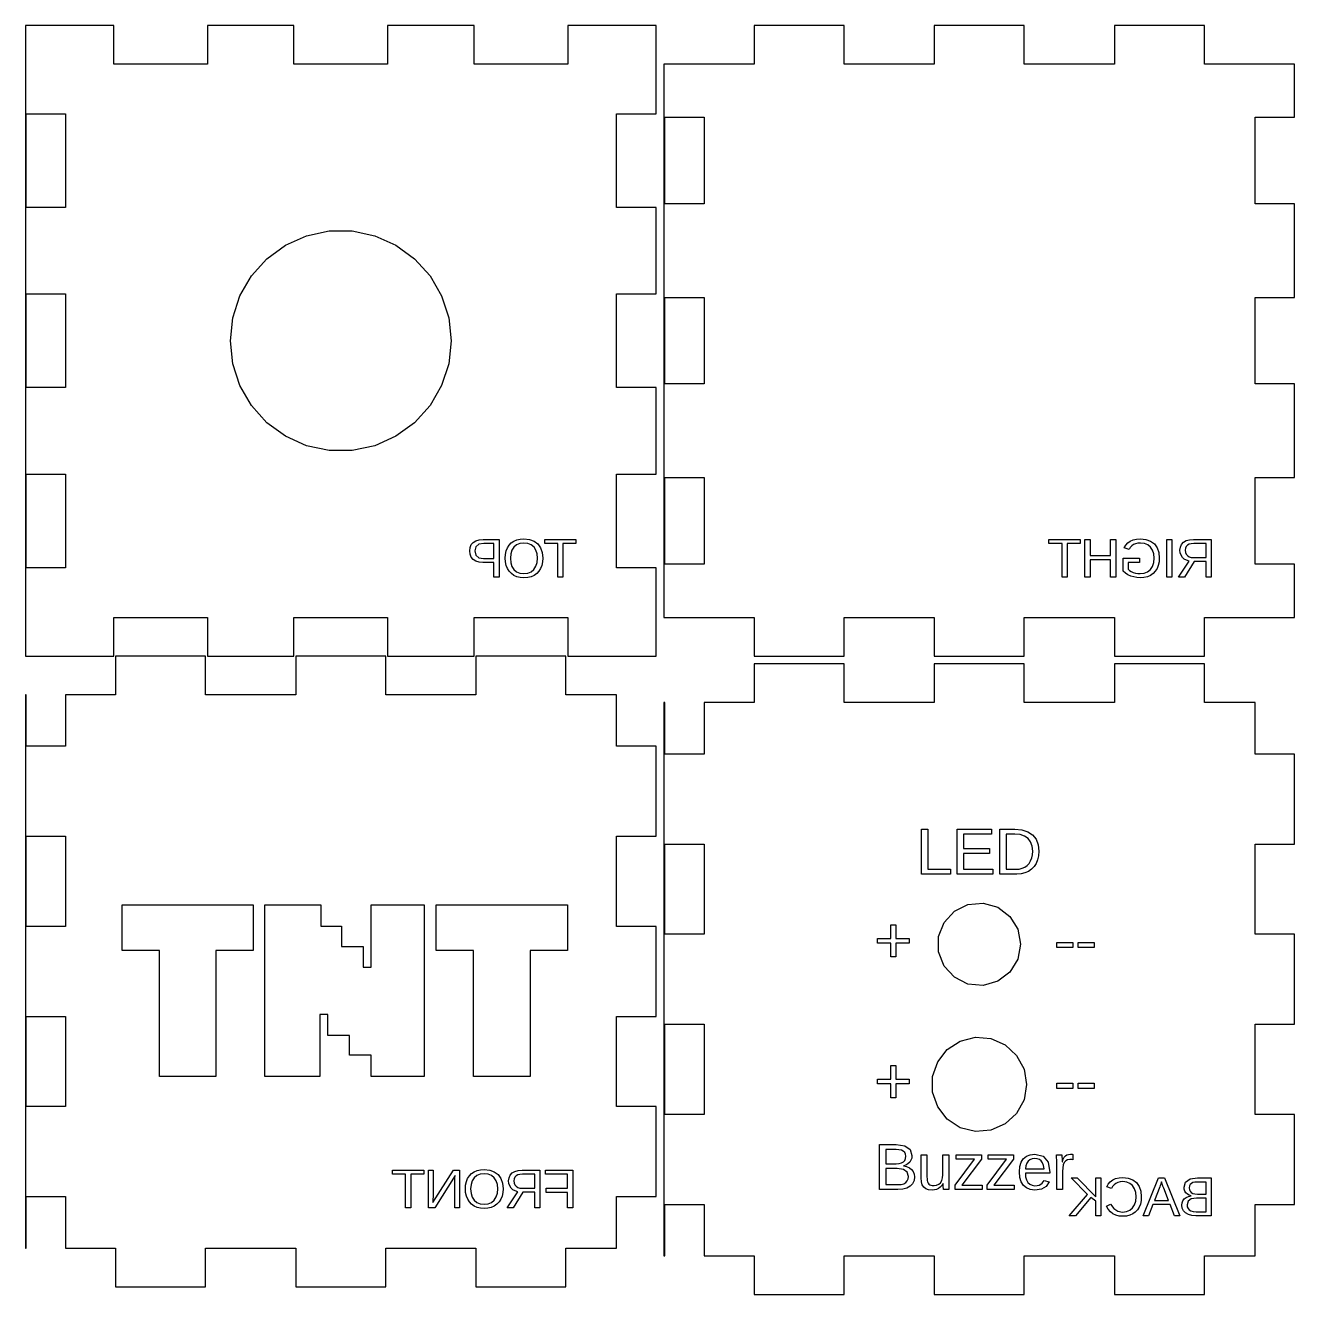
# Model space of a CAD drawing. Header units: metres. Extents: x 0 to 161, y -81 to 161.
# Drawn here: x 0 to 161, y -81 to 80 of the extents above; entities that cross this region are included whole.
import ezdxf

# ---------------------------------------------------------------- set-up
doc = ezdxf.new("R2010")
doc.units = ezdxf.units.M

msp = doc.modelspace()

# ---------------------------------------------------------------- linework, layer by layer
for p, q in [((11.2036, 80), (0, 80)), ((0, 80), (0, 0)), ((11.2036, 75.1), (11.2036, 80)), ((34.0607, 80), (23.0821, 80)), ((23.0821, 80), (23.0821, 75.1)), ((34.0607, 75.1), (34.0607, 80)), ((56.9178, 80), (45.9393, 80)), ((45.9393, 80), (45.9393, 75.1)), ((56.9178, 75.1), (56.9178, 80)), ((80, 80), (68.7964, 80)), ((68.7964, 80), (68.7964, 75.1)), ((80, 68.7964), (80, 80)), ((103.857, 80), (92.4286, 80)), ((92.4286, 80), (92.4286, 75.1)), ((103.857, 75.1), (103.857, 80)), ((126.714, 80), (115.286, 80)), ((115.286, 80), (115.286, 75.1)), ((126.714, 75.1), (126.714, 80)), ((149.571, 80), (138.143, 80)), ((138.143, 80), (138.143, 75.1)), ((149.571, 75.1), (149.571, 80)), ((23.0821, 75.1), (11.2036, 75.1)), ((45.9393, 75.1), (34.0607, 75.1)), ((68.7964, 75.1), (56.9178, 75.1)), ((92.4286, 75.1), (81, 75.1)), ((81, 75.1), (81, 4.89999)), ((115.286, 75.1), (103.857, 75.1)), ((138.143, 75.1), (126.714, 75.1)), ((161, 75.1), (149.571, 75.1)), ((161, 68.3464), (161, 75.1)), ((0.09999, 56.9178), (0.09999, 68.7964)), ((0.09999, 68.7964), (5.09999, 68.7964)), ((5.09999, 68.7964), (5.09999, 56.9178)), ((75, 56.9178), (75, 68.7964)), ((75, 68.7964), (80, 68.7964)), ((81.1, 57.3678), (81.1, 68.3464)), ((81.1, 68.3464), (86.1, 68.3464)), ((86.1, 68.3464), (86.1, 57.3678)), ((156, 57.3678), (156, 68.3464)), ((156, 68.3464), (161, 68.3464)), ((5.09999, 56.9178), (0.09999, 56.9178)), ((80, 56.9178), (75, 56.9178)), ((80, 45.9393), (80, 56.9178)), ((86.1, 57.3678), (81.1, 57.3678)), ((161, 57.3678), (156, 57.3678)), ((161, 45.4893), (161, 57.3678)), ((33, 52.1243), (35.6738, 53.3148)), ((35.6738, 53.3148), (38.5366, 53.9233)), ((38.5366, 53.9233), (41.4634, 53.9233)), ((41.4634, 53.9233), (44.3262, 53.3148)), ((44.3262, 53.3148), (47, 52.1243)), ((30.6322, 50.404), (33, 52.1243)), ((47, 52.1243), (49.3678, 50.404)), ((28.6738, 48.229), (30.6322, 50.404)), ((49.3678, 50.404), (51.3262, 48.229)), ((27.2104, 45.6943), (28.6738, 48.229)), ((51.3262, 48.229), (52.7896, 45.6943)), ((0.09999, 34.0607), (0.09999, 45.9393)), ((0.09999, 45.9393), (5.09999, 45.9393)), ((5.09999, 45.9393), (5.09999, 34.0607)), ((26.3059, 42.9108), (27.2104, 45.6943)), ((52.7896, 45.6943), (53.6941, 42.9108)), ((75, 34.0607), (75, 45.9393)), ((75, 45.9393), (80, 45.9393)), ((81.1, 34.5107), (81.1, 45.4893)), ((81.1, 45.4893), (86.1, 45.4893)), ((86.1, 45.4893), (86.1, 34.5107)), ((156, 34.5107), (156, 45.4893)), ((156, 45.4893), (161, 45.4893)), ((26, 40), (26.3059, 42.9108)), ((53.6941, 42.9108), (54, 40)), ((26.3059, 37.0892), (26, 40)), ((54, 40), (53.6941, 37.0892)), ((27.2104, 34.3057), (26.3059, 37.0892)), ((53.6941, 37.0892), (52.7896, 34.3057)), ((5.09999, 34.0607), (0.09999, 34.0607)), ((28.6738, 31.771), (27.2104, 34.3057)), ((52.7896, 34.3057), (51.3262, 31.771)), ((80, 34.0607), (75, 34.0607)), ((80, 23.0821), (80, 34.0607)), ((86.1, 34.5107), (81.1, 34.5107)), ((161, 34.5107), (156, 34.5107)), ((161, 22.6321), (161, 34.5107)), ((30.6322, 29.596), (28.6738, 31.771)), ((51.3262, 31.771), (49.3678, 29.596)), ((33, 27.8756), (30.6322, 29.596)), ((49.3678, 29.596), (47, 27.8756)), ((35.6738, 26.6852), (33, 27.8756)), ((47, 27.8756), (44.3262, 26.6852)), ((38.5366, 26.0767), (35.6738, 26.6852)), ((41.4634, 26.0767), (38.5366, 26.0767)), ((44.3262, 26.6852), (41.4634, 26.0767)), ((0.09999, 11.2036), (0.09999, 23.0821)), ((0.09999, 23.0821), (5.09999, 23.0821)), ((5.09999, 23.0821), (5.09999, 11.2036)), ((75, 11.2036), (75, 23.0821)), ((75, 23.0821), (80, 23.0821)), ((81.1, 11.6536), (81.1, 22.6321)), ((81.1, 22.6321), (86.1, 22.6321)), ((86.1, 22.6321), (86.1, 11.6536)), ((156, 11.6536), (156, 22.6321)), ((156, 22.6321), (161, 22.6321)), ((56.8051, 14.42), (57.1419, 14.6311)), ((57.1419, 14.6311), (57.5602, 14.7578)), ((57.5602, 14.7578), (58.0601, 14.8)), ((58.0601, 14.8), (60.0881, 14.8)), ((60.0881, 14.8), (60.0881, 10)), ((61.6353, 14.3503), (61.9669, 14.573)), ((61.9669, 14.573), (62.348, 14.7347)), ((62.348, 14.7347), (62.7727, 14.8317)), ((62.7727, 14.8317), (63.2409, 14.864)), ((63.2409, 14.864), (63.9367, 14.792)), ((63.9367, 14.792), (64.5227, 14.576)), ((64.5227, 14.576), (64.9989, 14.216)), ((65.873, 14.269), (65.873, 14.8)), ((65.873, 14.8), (69.842, 14.8)), ((69.842, 14.8), (69.842, 14.269)), ((129.842, 14.269), (129.842, 14.8)), ((129.842, 14.8), (133.811, 14.8)), ((133.811, 14.8), (133.811, 14.269)), ((134.404, 10), (134.404, 14.8)), ((134.404, 14.8), (135.055, 14.8)), ((135.055, 14.8), (135.055, 12.752)), ((137.664, 12.752), (137.664, 14.8)), ((137.664, 14.8), (138.315, 14.8)), ((138.315, 14.8), (138.315, 10)), ((139.837, 14.3689), (140.145, 14.589)), ((140.145, 14.589), (140.51, 14.7418)), ((140.51, 14.7418), (140.942, 14.8334)), ((140.942, 14.8334), (141.442, 14.864)), ((141.442, 14.864), (142.143, 14.793)), ((142.143, 14.793), (142.732, 14.58)), ((142.732, 14.58), (143.208, 14.225)), ((144.792, 10), (144.792, 14.8)), ((144.792, 14.8), (145.442, 14.8)), ((145.442, 14.8), (145.442, 10)), ((146.903, 14.435), (147.239, 14.6378)), ((147.239, 14.6378), (147.658, 14.7594)), ((147.658, 14.7594), (148.159, 14.8)), ((148.159, 14.8), (150.426, 14.8)), ((150.426, 14.8), (150.426, 10)), ((56.3601, 13.348), (56.4095, 13.7747)), ((56.4098, 12.922), (56.3601, 13.348)), ((56.4095, 13.7747), (56.5579, 14.132)), ((56.5588, 12.5587), (56.4098, 12.922)), ((56.5579, 14.132), (56.8051, 14.42)), ((57.139, 13.8621), (57.0141, 13.341)), ((57.0141, 13.341), (57.136, 12.8004)), ((57.5137, 14.1748), (57.139, 13.8621)), ((58.1381, 14.279), (57.5137, 14.1748)), ((59.4371, 14.279), (58.1381, 14.279)), ((59.4371, 12.368), (59.4371, 14.279)), ((60.8569, 12.42), (60.8886, 12.901)), ((60.8886, 12.901), (60.9836, 13.3373)), ((60.9836, 13.3373), (61.1419, 13.729)), ((61.1419, 13.729), (61.3603, 14.069)), ((61.3603, 14.069), (61.6353, 14.3503)), ((61.5709, 12.9737), (61.5209, 12.421)), ((61.7209, 13.441), (61.5709, 12.9737)), ((61.9709, 13.823), (61.7209, 13.441)), ((62.3115, 14.1063), (61.9709, 13.823)), ((62.7345, 14.2763), (62.3115, 14.1063)), ((63.2399, 14.333), (62.7345, 14.2763)), ((63.75, 14.2771), (63.2399, 14.333)), ((64.1764, 14.1094), (63.75, 14.2771)), ((64.5189, 13.83), (64.1764, 14.1094)), ((64.7695, 13.4503), (64.5189, 13.83)), ((64.9198, 12.9807), (64.7695, 13.4503)), ((64.9699, 12.421), (64.9198, 12.9807)), ((64.9989, 14.216), (65.35, 13.7289)), ((65.35, 13.7289), (65.5607, 13.1302)), ((65.5607, 13.1302), (65.6309, 12.42)), ((67.535, 14.269), (65.873, 14.269)), ((67.535, 10), (67.535, 14.269)), ((69.842, 14.269), (68.183, 14.269)), ((68.183, 14.269), (68.183, 10)), ((131.504, 14.269), (129.842, 14.269)), ((131.504, 10), (131.504, 14.269)), ((133.811, 14.269), (132.152, 14.269)), ((132.152, 14.269), (132.152, 10)), ((139.376, 13.708), (139.581, 14.0752)), ((139.996, 13.52), (139.376, 13.708)), ((139.581, 14.0752), (139.837, 14.3689)), ((140.15, 13.7771), (139.996, 13.52)), ((140.338, 13.9831), (140.15, 13.7771)), ((140.562, 14.138), (140.338, 13.9831)), ((140.821, 14.2463), (140.562, 14.138)), ((141.12, 14.3113), (140.821, 14.2463)), ((141.459, 14.333), (141.12, 14.3113)), ((141.971, 14.2773), (141.459, 14.333)), ((142.396, 14.1103), (141.971, 14.2773)), ((142.734, 13.832), (142.396, 14.1103)), ((142.979, 13.4525), (142.734, 13.832)), ((143.126, 12.9822), (142.979, 13.4525)), ((143.175, 12.421), (143.126, 12.9822)), ((143.208, 14.225), (143.556, 13.7404)), ((143.556, 13.7404), (143.766, 13.1388)), ((143.766, 13.1388), (143.836, 12.42)), ((146.46, 13.422), (146.509, 13.823)), ((146.495, 13.083), (146.46, 13.422)), ((146.599, 12.782), (146.495, 13.083)), ((146.509, 13.823), (146.657, 14.1607)), ((146.657, 14.1607), (146.903, 14.435)), ((147.146, 13.674), (147.114, 13.415)), ((147.114, 13.415), (147.145, 13.1459)), ((147.145, 13.1459), (147.24, 12.9199)), ((147.241, 13.8883), (147.146, 13.674)), ((147.24, 12.9199), (147.397, 12.737)), ((147.4, 14.058), (147.241, 13.8883)), ((147.619, 14.1808), (147.4, 14.058)), ((147.893, 14.2544), (147.619, 14.1808)), ((148.224, 14.279), (147.893, 14.2544)), ((149.775, 14.279), (148.224, 14.279)), ((149.775, 12.496), (149.775, 14.279)), ((56.8071, 12.258), (56.5588, 12.5587)), ((57.1401, 12.0336), (56.8071, 12.258)), ((57.136, 12.8004), (57.5016, 12.4761)), ((57.5444, 11.8989), (57.1401, 12.0336)), ((57.5016, 12.4761), (58.1111, 12.368)), ((58.0201, 11.854), (57.5444, 11.8989)), ((59.4371, 11.854), (58.0201, 11.854)), ((58.1111, 12.368), (59.4371, 12.368)), ((59.4371, 10), (59.4371, 11.854)), ((60.889, 11.9401), (60.8569, 12.42)), ((60.9854, 11.5018), (60.889, 11.9401)), ((61.1459, 11.105), (60.9854, 11.5018)), ((61.5209, 12.421), (61.5705, 11.8448)), ((61.5705, 11.8448), (61.7191, 11.3628)), ((61.7191, 11.3628), (61.9669, 10.975)), ((64.5139, 10.992), (64.7673, 11.3854)), ((64.7673, 11.3854), (64.9193, 11.8618)), ((64.9193, 11.8618), (64.9699, 12.421)), ((65.5051, 11.4982), (65.3479, 11.1)), ((65.5995, 11.9382), (65.5051, 11.4982)), ((65.6309, 12.42), (65.5995, 11.9382)), ((86.1, 11.6536), (81.1, 11.6536)), ((135.055, 12.752), (137.664, 12.752)), ((137.664, 12.207), (135.055, 12.207)), ((135.055, 12.207), (135.055, 10)), ((137.664, 10), (137.664, 12.207)), ((139.27, 10.759), (139.27, 12.432)), ((139.27, 12.432), (141.309, 12.432)), ((141.309, 11.887), (139.869, 11.887)), ((139.869, 11.887), (139.869, 11.005)), ((141.309, 12.432), (141.309, 11.887)), ((142.707, 10.989), (142.967, 11.3814)), ((142.967, 11.3814), (143.123, 11.8588)), ((143.123, 11.8588), (143.175, 12.421)), ((143.708, 11.4933), (143.548, 11.096)), ((143.804, 11.9347), (143.708, 11.4933)), ((143.836, 12.42), (143.804, 11.9347)), ((146.269, 10), (147.637, 12.057)), ((146.773, 12.519), (146.599, 12.782)), ((147.008, 12.305), (146.773, 12.519)), ((147.296, 12.151), (147.008, 12.305)), ((148.271, 11.982), (147.018, 10)), ((147.637, 12.057), (147.296, 12.151)), ((147.397, 12.737), (147.611, 12.6031)), ((147.611, 12.6031), (147.877, 12.5228)), ((147.877, 12.5228), (148.196, 12.496)), ((148.196, 12.496), (149.775, 12.496)), ((149.775, 11.982), (148.271, 11.982)), ((149.775, 10), (149.775, 11.982)), ((161, 11.6536), (156, 11.6536)), ((161, 4.89999), (161, 11.6536)), ((5.09999, 11.2036), (0.09999, 11.2036)), ((60.0881, 10), (59.4371, 10)), ((61.3659, 10.758), (61.1459, 11.105)), ((61.6419, 10.469), (61.3659, 10.758)), ((61.9739, 10.238), (61.6419, 10.469)), ((61.9669, 10.975), (62.3074, 10.6911)), ((62.3549, 10.0702), (61.9739, 10.238)), ((62.3074, 10.6911), (62.734, 10.5208)), ((62.7793, 9.96956), (62.3549, 10.0702)), ((62.734, 10.5208), (63.2469, 10.464)), ((63.2469, 9.936), (62.7793, 9.96956)), ((63.2469, 10.464), (63.7477, 10.5227)), ((63.7184, 9.96922), (63.2469, 9.936)), ((64.1447, 10.0689), (63.7184, 9.96922)), ((63.7477, 10.5227), (64.17, 10.6987)), ((64.5259, 10.235), (64.1447, 10.0689)), ((64.17, 10.6987), (64.5139, 10.992)), ((64.8564, 10.464), (64.5259, 10.235)), ((65.1304, 10.7523), (64.8564, 10.464)), ((65.3479, 11.1), (65.1304, 10.7523)), ((68.183, 10), (67.535, 10)), ((80, 11.2036), (75, 11.2036)), ((80, 0), (80, 11.2036)), ((132.152, 10), (131.504, 10)), ((135.055, 10), (134.404, 10)), ((138.315, 10), (137.664, 10)), ((139.543, 10.5168), (139.27, 10.759)), ((139.856, 10.3141), (139.543, 10.5168)), ((140.207, 10.151), (139.856, 10.3141)), ((139.869, 11.005), (140.055, 10.8504)), ((140.055, 10.8504), (140.275, 10.7188)), ((140.587, 10.0316), (140.207, 10.151)), ((140.275, 10.7188), (140.531, 10.61)), ((140.531, 10.61), (140.81, 10.5289)), ((140.988, 9.9599), (140.587, 10.0316)), ((140.81, 10.5289), (141.103, 10.4802)), ((141.411, 9.936), (140.988, 9.9599)), ((141.103, 10.4802), (141.411, 10.464)), ((141.411, 10.464), (141.922, 10.5223)), ((141.891, 9.96922), (141.411, 9.936)), ((142.325, 10.0689), (141.891, 9.96922)), ((141.922, 10.5223), (142.354, 10.6973)), ((142.713, 10.235), (142.325, 10.0689)), ((142.354, 10.6973), (142.707, 10.989)), ((143.048, 10.4635), (142.713, 10.235)), ((143.326, 10.7505), (143.048, 10.4635)), ((143.548, 11.096), (143.326, 10.7505)), ((145.442, 10), (144.792, 10)), ((147.018, 10), (146.269, 10)), ((150.426, 10), (149.775, 10)), ((11.2036, 4.89999), (23.0821, 4.89999)), ((11.2036, 0), (11.2036, 4.89999)), ((23.0821, 4.89999), (23.0821, 0)), ((34.0607, 0), (34.0607, 4.89999)), ((34.0607, 4.89999), (45.9393, 4.89999)), ((45.9393, 4.89999), (45.9393, 0)), ((56.9178, 0), (56.9178, 4.89999)), ((56.9178, 4.89999), (68.7964, 4.89999)), ((68.7964, 4.89999), (68.7964, 0)), ((81, 4.89999), (92.4286, 4.89999)), ((92.4286, 4.89999), (92.4286, 0)), ((103.857, 4.89999), (115.286, 4.89999)), ((103.857, 0), (103.857, 4.89999)), ((115.286, 4.89999), (115.286, 0)), ((126.714, 0), (126.714, 4.89999)), ((126.714, 4.89999), (138.143, 4.89999)), ((138.143, 4.89999), (138.143, 0)), ((149.571, 0), (149.571, 4.89999)), ((149.571, 4.89999), (161, 4.89999)), ((0, 0), (11.2036, 0)), ((22.8571, 0), (11.4286, 0)), ((11.4286, 0), (11.4286, -4.90001)), ((22.8571, -4.90001), (22.8571, 0)), ((23.0821, 0), (34.0607, 0)), ((45.7143, 0), (34.2857, 0)), ((34.2857, 0), (34.2857, -4.90001)), ((45.7143, -4.90001), (45.7143, 0)), ((45.9393, 0), (56.9178, 0)), ((68.5714, 0), (57.1429, 0)), ((57.1429, 0), (57.1429, -4.90001)), ((68.5714, -4.90001), (68.5714, 0)), ((68.7964, 0), (80, 0)), ((92.4286, 0), (103.857, 0)), ((115.286, 0), (126.714, 0)), ((138.143, 0), (149.571, 0)), ((103.857, -1), (92.4286, -1)), ((92.4286, -1), (92.4286, -5.90001)), ((103.857, -5.90001), (103.857, -1)), ((126.714, -1), (115.286, -1)), ((115.286, -1), (115.286, -5.90001)), ((126.714, -5.90001), (126.714, -1)), ((149.571, -1), (138.143, -1)), ((138.143, -1), (138.143, -5.90001)), ((149.571, -5.90001), (149.571, -1)), ((0.09999, -4.90001), (0, -4.90001)), ((0, -4.90001), (0, -75.1)), ((0.09999, -11.4286), (0.09999, -4.90001)), ((11.4286, -4.90001), (5.09999, -4.90001)), ((5.09999, -4.90001), (5.09999, -11.4286)), ((34.2857, -4.90001), (22.8571, -4.90001)), ((57.1429, -4.90001), (45.7143, -4.90001)), ((75, -4.90001), (68.5714, -4.90001)), ((75, -11.4286), (75, -4.90001)), ((81.1, -5.90001), (81, -5.90001)), ((81, -5.90001), (81, -76.1)), ((81.1, -12.4286), (81.1, -5.90001)), ((92.4286, -5.90001), (86.1, -5.90001)), ((86.1, -5.90001), (86.1, -12.4286)), ((115.286, -5.90001), (103.857, -5.90001)), ((138.143, -5.90001), (126.714, -5.90001)), ((156, -5.90001), (149.571, -5.90001)), ((156, -12.4286), (156, -5.90001)), ((5.09999, -11.4286), (0.09999, -11.4286)), ((80, -11.4286), (75, -11.4286)), ((80, -22.8571), (80, -11.4286)), ((86.1, -12.4286), (81.1, -12.4286)), ((161, -12.4286), (156, -12.4286)), ((161, -23.8571), (161, -12.4286)), ((113.68, -27.6667), (113.68, -21.9707)), ((113.68, -21.9707), (114.455, -21.9707)), ((114.455, -21.9707), (114.455, -27.0327)), ((118.204, -27.6667), (118.204, -21.9707)), ((118.204, -21.9707), (122.561, -21.9707)), ((122.561, -21.9707), (122.561, -22.6047)), ((123.62, -27.6667), (123.62, -21.9707)), ((123.62, -21.9707), (125.515, -21.9707)), ((125.515, -21.9707), (126.413, -22.0513)), ((126.413, -22.0513), (127.162, -22.2934)), ((127.162, -22.2934), (127.763, -22.6967)), ((0.09999, -34.2857), (0.09999, -22.8571)), ((0.09999, -22.8571), (5.09999, -22.8571)), ((5.09999, -22.8571), (5.09999, -34.2857)), ((75, -34.2857), (75, -22.8571)), ((75, -22.8571), (80, -22.8571)), ((81.1, -35.2857), (81.1, -23.8571)), ((81.1, -23.8571), (86.1, -23.8571)), ((86.1, -23.8571), (86.1, -35.2857)), ((122.561, -22.6047), (118.979, -22.6047)), ((118.979, -22.6047), (118.979, -24.4027)), ((125.498, -22.5927), (124.395, -22.5927)), ((124.395, -22.5927), (124.395, -27.0447)), ((126.179, -22.6543), (125.498, -22.5927)), ((126.743, -22.8393), (126.179, -22.6543)), ((127.19, -23.1477), (126.743, -22.8393)), ((127.515, -23.5735), (127.19, -23.1477)), ((127.71, -24.1108), (127.515, -23.5735)), ((127.774, -24.7597), (127.71, -24.1108)), ((127.763, -22.6967), (128.203, -23.2481)), ((128.203, -23.2481), (128.467, -23.9358)), ((128.467, -23.9358), (128.554, -24.7597)), ((156, -35.2857), (156, -23.8571)), ((156, -23.8571), (161, -23.8571)), ((118.979, -24.4027), (122.317, -24.4027)), ((122.317, -25.0287), (118.979, -25.0287)), ((118.979, -25.0287), (118.979, -27.0327)), ((122.317, -24.4027), (122.317, -25.0287)), ((127.517, -25.9797), (127.66, -25.6143)), ((127.66, -25.6143), (127.746, -25.2077)), ((127.746, -25.2077), (127.774, -24.7597)), ((128.516, -25.3231), (128.401, -25.8375)), ((128.554, -24.7597), (128.516, -25.3231)), ((114.455, -27.0327), (117.333, -27.0327)), ((117.333, -27.0327), (117.333, -27.6667)), ((118.979, -27.0327), (122.728, -27.0327)), ((122.728, -27.0327), (122.728, -27.6667)), ((124.395, -27.0447), (125.673, -27.0447)), ((125.673, -27.0447), (126.077, -27.0142)), ((126.077, -27.0142), (126.447, -26.9229)), ((126.447, -26.9229), (126.782, -26.7707)), ((126.782, -26.7707), (127.077, -26.5606)), ((127.228, -27.3157), (126.784, -27.5107)), ((127.077, -26.5606), (127.322, -26.2969)), ((127.62, -27.0467), (127.228, -27.3157)), ((127.322, -26.2969), (127.517, -25.9797)), ((127.946, -26.709), (127.62, -27.0467)), ((128.208, -26.3027), (127.946, -26.709)), ((128.401, -25.8375), (128.208, -26.3027)), ((117.333, -27.6667), (113.68, -27.6667)), ((122.728, -27.6667), (118.204, -27.6667)), ((125.764, -27.6667), (123.62, -27.6667)), ((126.296, -27.6277), (125.764, -27.6667)), ((126.784, -27.5107), (126.296, -27.6277)), ((12.2605, -37.3333), (12.2605, -31.5733)), ((12.2605, -31.5733), (28.9005, -31.5733)), ((28.9005, -31.5733), (28.9005, -37.3333)), ((30.3549, -53.3333), (30.3549, -31.5733)), ((30.3549, -31.5733), (37.4969, -31.5733)), ((37.4969, -31.5733), (37.4969, -34.2614)), ((43.8589, -39.4454), (43.8589, -31.5733)), ((43.8589, -31.5733), (50.5789, -31.5733)), ((50.5789, -31.5733), (50.5789, -53.3333)), ((52.1072, -37.3333), (52.1072, -31.5733)), ((52.1072, -31.5733), (68.7472, -31.5733)), ((68.7472, -31.5733), (68.7472, -37.3333)), ((117.836, -32.366), (119.563, -31.506)), ((119.563, -31.506), (121.484, -31.328)), ((121.484, -31.328), (123.34, -31.856)), ((123.34, -31.856), (124.88, -33.0187)), ((115.839, -35.5909), (116.536, -33.7918)), ((116.536, -33.7918), (117.836, -32.366)), ((124.88, -33.0187), (125.895, -34.659)), ((5.09999, -34.2857), (0.09999, -34.2857)), ((37.4969, -34.2614), (40.0809, -34.2614)), ((40.0809, -34.2614), (40.0809, -36.8214)), ((80, -34.2857), (75, -34.2857)), ((80, -45.7143), (80, -34.2857)), ((86.1, -35.2857), (81.1, -35.2857)), ((109.798, -35.8228), (109.798, -34.0838)), ((109.798, -34.0838), (110.395, -34.0838)), ((110.395, -34.0838), (110.395, -35.8228)), ((125.895, -34.659), (126.25, -36.5556)), ((161, -35.2857), (156, -35.2857)), ((161, -46.7143), (161, -35.2857)), ((40.0809, -36.8214), (42.8309, -36.8214)), ((42.8309, -36.8214), (42.8309, -39.4454)), ((108.075, -36.4158), (108.075, -35.8228)), ((108.075, -35.8228), (109.798, -35.8228)), ((109.798, -36.4158), (108.075, -36.4158)), ((109.798, -38.1548), (109.798, -36.4158)), ((110.395, -35.8228), (112.117, -35.8228)), ((112.117, -36.4158), (110.395, -36.4158)), ((110.395, -36.4158), (110.395, -38.1548)), ((112.117, -35.8228), (112.117, -36.4158)), ((115.839, -37.5202), (115.839, -35.5909)), ((126.25, -36.5556), (125.895, -38.4521)), ((130.841, -36.9848), (130.841, -36.3347)), ((130.841, -36.3347), (132.859, -36.3347)), ((132.859, -36.9848), (130.841, -36.9848)), ((132.859, -36.3347), (132.859, -36.9848)), ((133.547, -36.9848), (133.547, -36.3347)), ((133.547, -36.3347), (135.565, -36.3347)), ((135.565, -36.9848), (133.547, -36.9848)), ((135.565, -36.3347), (135.565, -36.9848)), ((16.9966, -37.3333), (12.2605, -37.3333)), ((16.9966, -53.3333), (16.9966, -37.3333)), ((28.9005, -37.3333), (24.1646, -37.3333)), ((24.1646, -37.3333), (24.1646, -53.3333)), ((56.8432, -37.3333), (52.1072, -37.3333)), ((56.8432, -53.3333), (56.8432, -37.3333)), ((68.7472, -37.3333), (64.0112, -37.3333)), ((64.0112, -37.3333), (64.0112, -53.3333)), ((110.395, -38.1548), (109.798, -38.1548)), ((116.536, -39.3193), (115.839, -37.5202)), ((125.895, -38.4521), (124.88, -40.0925)), ((42.8309, -39.4454), (43.8589, -39.4454)), ((117.836, -40.7451), (116.536, -39.3193)), ((124.88, -40.0925), (123.34, -41.2552)), ((119.563, -41.6051), (117.836, -40.7451)), ((121.484, -41.7832), (119.563, -41.6051)), ((123.34, -41.2552), (121.484, -41.7832)), ((0.09999, -57.1429), (0.09999, -45.7143)), ((0.09999, -45.7143), (5.09999, -45.7143)), ((5.09999, -45.7143), (5.09999, -57.1429)), ((38.3579, -45.4613), (37.3309, -45.4613)), ((37.3309, -45.4613), (37.3309, -53.3333)), ((38.3579, -48.1494), (38.3579, -45.4613)), ((75, -57.1429), (75, -45.7143)), ((75, -45.7143), (80, -45.7143)), ((41.1079, -48.1494), (38.3579, -48.1494)), ((41.1079, -50.6454), (41.1079, -48.1494)), ((81.1, -58.1429), (81.1, -46.7143)), ((81.1, -46.7143), (86.1, -46.7143)), ((86.1, -46.7143), (86.1, -58.1429)), ((156, -58.1429), (156, -46.7143)), ((156, -46.7143), (161, -46.7143)), ((116.936, -49.919), (118.59, -48.8387)), ((118.59, -48.8387), (120.505, -48.3538)), ((120.505, -48.3538), (122.473, -48.5169)), ((122.473, -48.5169), (124.282, -49.3103)), ((124.282, -49.3103), (125.735, -50.6481)), ((43.8589, -50.6454), (41.1079, -50.6454)), ((43.8589, -53.3333), (43.8589, -50.6454)), ((115.082, -53.3458), (115.723, -51.4777)), ((115.723, -51.4777), (116.936, -49.919)), ((125.735, -50.6481), (126.675, -52.3851)), ((109.798, -53.6856), (109.798, -51.9466)), ((109.798, -51.9466), (110.395, -51.9466)), ((110.395, -51.9466), (110.395, -53.6856)), ((126.675, -52.3851), (127, -54.3333)), ((24.1646, -53.3333), (16.9966, -53.3333)), ((37.3309, -53.3333), (30.3549, -53.3333)), ((50.5789, -53.3333), (43.8589, -53.3333)), ((64.0112, -53.3333), (56.8432, -53.3333)), ((108.075, -54.2786), (108.075, -53.6856)), ((108.075, -53.6856), (109.798, -53.6856)), ((109.798, -54.2786), (108.075, -54.2786)), ((109.798, -56.0176), (109.798, -54.2786)), ((110.395, -53.6856), (112.117, -53.6856)), ((112.117, -54.2786), (110.395, -54.2786)), ((110.395, -54.2786), (110.395, -56.0176)), ((112.117, -53.6856), (112.117, -54.2786)), ((115.082, -55.3209), (115.082, -53.3458)), ((127, -54.3333), (126.675, -56.2815)), ((130.841, -54.8476), (130.841, -54.1976)), ((130.841, -54.1976), (132.859, -54.1976)), ((132.859, -54.1976), (132.859, -54.8476)), ((133.547, -54.8476), (133.547, -54.1976)), ((133.547, -54.1976), (135.565, -54.1976)), ((135.565, -54.1976), (135.565, -54.8476)), ((110.395, -56.0176), (109.798, -56.0176)), ((115.723, -57.189), (115.082, -55.3209)), ((126.675, -56.2815), (125.735, -58.0186)), ((132.859, -54.8476), (130.841, -54.8476)), ((135.565, -54.8476), (133.547, -54.8476)), ((5.09999, -57.1429), (0.09999, -57.1429)), ((80, -57.1429), (75, -57.1429)), ((80, -68.5714), (80, -57.1429)), ((116.936, -58.7477), (115.723, -57.189)), ((86.1, -58.1429), (81.1, -58.1429)), ((118.59, -59.828), (116.936, -58.7477)), ((124.282, -59.3563), (122.473, -60.1497)), ((125.735, -58.0186), (124.282, -59.3563)), ((161, -58.1429), (156, -58.1429)), ((161, -69.5714), (161, -58.1429)), ((120.505, -60.3129), (118.59, -59.828)), ((122.473, -60.1497), (120.505, -60.3129)), ((108.352, -67.6667), (108.352, -61.9707)), ((108.352, -61.9707), (110.439, -61.9707)), ((110.439, -62.5927), (109.127, -62.5927)), ((109.127, -62.5927), (109.127, -64.4027)), ((110.439, -61.9707), (111.562, -62.125)), ((110.81, -62.6148), (110.439, -62.5927)), ((111.118, -62.6811), (110.81, -62.6148)), ((111.362, -62.7917), (111.118, -62.6811)), ((111.562, -62.125), (112.236, -62.588)), ((112.236, -62.588), (112.461, -63.3597)), ((110.439, -64.4027), (110.82, -64.3768)), ((110.82, -64.3768), (111.131, -64.2991)), ((111.131, -64.2991), (111.372, -64.1697)), ((111.539, -62.9536), (111.362, -62.7917)), ((111.372, -64.1697), (111.543, -63.986)), ((111.645, -63.1739), (111.539, -62.9536)), ((111.543, -63.986), (111.646, -63.747)), ((111.681, -63.4527), (111.645, -63.1739)), ((111.646, -63.747), (111.681, -63.4527)), ((112.175, -64.2117), (111.958, -64.4165)), ((112.334, -63.9637), (112.175, -64.2117)), ((112.429, -63.6797), (112.334, -63.9637)), ((112.461, -63.3597), (112.429, -63.6797)), ((113.624, -66.1817), (113.624, -63.2507)), ((113.624, -63.2507), (114.36, -63.2507)), ((114.36, -63.2507), (114.36, -66.0397)), ((116.389, -65.7997), (116.389, -63.2507)), ((116.389, -63.2507), (117.12, -63.2507)), ((117.12, -63.2507), (117.12, -66.7237)), ((117.941, -67.1097), (120.399, -63.8157)), ((118.079, -63.8157), (118.079, -63.2507)), ((118.079, -63.2507), (121.264, -63.2507)), ((120.399, -63.8157), (118.079, -63.8157)), ((121.264, -63.8077), (118.802, -67.1017)), ((121.264, -63.2507), (121.264, -63.8077)), ((122.004, -67.1097), (124.462, -63.8157)), ((122.142, -63.8157), (122.142, -63.2507)), ((122.142, -63.2507), (125.327, -63.2507)), ((124.462, -63.8157), (122.142, -63.8157)), ((125.327, -63.8077), (122.865, -67.1017)), ((125.327, -63.2507), (125.327, -63.8077)), ((126.137, -64.763), (126.306, -64.208)), ((126.306, -64.208), (126.588, -63.7657)), ((126.588, -63.7657), (126.975, -63.444)), ((127.015, -64.3409), (126.905, -64.6626)), ((126.975, -63.444), (127.459, -63.251)), ((127.189, -64.0777), (127.015, -64.3409)), ((127.42, -63.8827), (127.189, -64.0777)), ((127.699, -63.7657), (127.42, -63.8827)), ((127.459, -63.251), (128.039, -63.1867)), ((128.027, -63.7267), (127.699, -63.7657)), ((128.362, -63.7617), (128.027, -63.7267)), ((128.039, -63.1867), (129.111, -63.4445)), ((128.64, -63.8667), (128.362, -63.7617)), ((128.862, -64.0417), (128.64, -63.8667)), ((129.03, -64.2929), (128.862, -64.0417)), ((129.147, -64.6266), (129.03, -64.2929)), ((129.111, -63.4445), (129.755, -64.2178)), ((129.755, -64.2178), (129.969, -65.5067)), ((130.81, -63.6151), (130.797, -63.2507)), ((130.797, -63.2507), (131.487, -63.2507)), ((130.818, -63.9578), (130.81, -63.6151)), ((130.821, -64.2787), (130.818, -63.9578)), ((130.821, -67.6667), (130.821, -64.2787)), ((131.487, -63.2507), (131.516, -63.996)), ((131.516, -63.996), (131.52, -64.1657)), ((131.52, -64.1657), (131.536, -64.1657)), ((131.536, -64.1657), (131.657, -63.8288)), ((131.657, -63.8288), (131.789, -63.5715)), ((131.789, -64.2497), (131.657, -64.5488)), ((131.789, -63.5715), (131.934, -63.3937)), ((131.971, -64.0313), (131.789, -64.2497)), ((131.934, -63.3937), (132.104, -63.2787)), ((132.2, -63.9003), (131.971, -64.0313)), ((132.104, -63.2787), (132.316, -63.2097)), ((132.477, -63.8567), (132.2, -63.9003)), ((132.316, -63.2097), (132.569, -63.1867)), ((132.627, -63.8612), (132.477, -63.8567)), ((132.569, -63.1867), (132.666, -63.1912)), ((132.755, -63.8749), (132.627, -63.8612)), ((132.666, -63.1912), (132.764, -63.2049)), ((132.863, -63.8977), (132.755, -63.8749)), ((132.764, -63.2049), (132.863, -63.2277)), ((132.863, -63.2277), (132.863, -63.8977)), ((46.5732, -65.731), (46.5732, -65.2)), ((46.5732, -65.2), (50.5422, -65.2)), ((48.2352, -65.731), (46.5732, -65.731)), ((48.2352, -70), (48.2352, -65.731)), ((50.5422, -65.731), (48.8832, -65.731)), ((48.8832, -65.731), (48.8832, -70)), ((50.5422, -65.2), (50.5422, -65.731)), ((51.1351, -70), (51.1351, -65.2)), ((51.1351, -65.2), (51.7211, -65.2)), ((51.6801, -69.315), (54.2901, -65.2)), ((51.7211, -65.2), (51.7211, -68.348)), ((54.5011, -65.911), (51.9181, -70)), ((54.2901, -65.2), (55.0461, -65.2)), ((54.4841, -66.242), (54.5011, -65.911)), ((55.0461, -65.2), (55.0461, -70)), ((56.099, -66.271), (56.3173, -65.931)), ((56.3173, -65.931), (56.5923, -65.6497)), ((56.5923, -65.6497), (56.924, -65.427)), ((56.924, -65.427), (57.3051, -65.2653)), ((57.2685, -65.8937), (56.9279, -66.177)), ((57.6915, -65.7237), (57.2685, -65.8937)), ((57.3051, -65.2653), (57.7297, -65.1683)), ((58.197, -65.667), (57.6915, -65.7237)), ((57.7297, -65.1683), (58.198, -65.136)), ((58.7071, -65.7229), (58.197, -65.667)), ((58.198, -65.136), (58.8937, -65.208)), ((59.1334, -65.8906), (58.7071, -65.7229)), ((58.8937, -65.208), (59.4797, -65.424)), ((59.476, -66.17), (59.1334, -65.8906)), ((59.4797, -65.424), (59.9559, -65.784)), ((59.9559, -65.784), (60.3071, -66.2711)), ((61.3481, -66.177), (61.4958, -65.8393)), ((61.4958, -65.8393), (61.7419, -65.565)), ((61.7419, -65.565), (62.0783, -65.3622)), ((62.0783, -65.3622), (62.497, -65.2406)), ((62.2389, -65.942), (62.08, -66.1117)), ((62.4575, -65.8192), (62.2389, -65.942)), ((62.7322, -65.7456), (62.4575, -65.8192)), ((62.497, -65.2406), (62.9979, -65.2)), ((63.0629, -65.721), (62.7322, -65.7456)), ((62.9979, -65.2), (65.2649, -65.2)), ((64.6139, -65.721), (63.0629, -65.721)), ((64.6139, -67.504), (64.6139, -65.721)), ((65.2649, -65.2), (65.2649, -70)), ((65.993, -65.731), (65.993, -65.2)), ((65.993, -65.2), (69.424, -65.2)), ((68.773, -65.731), (65.993, -65.731)), ((68.773, -67.504), (68.773, -65.731)), ((69.424, -65.2), (69.424, -70)), ((109.127, -64.4027), (110.439, -64.4027)), ((110.581, -65.0077), (109.127, -65.0077)), ((109.127, -65.0077), (109.127, -67.0447)), ((111.375, -65.1186), (110.581, -65.0077)), ((111.689, -64.5708), (111.367, -64.6747)), ((111.367, -64.6747), (111.788, -64.7611)), ((111.852, -65.4512), (111.375, -65.1186)), ((111.958, -64.4165), (111.689, -64.5708)), ((111.788, -64.7611), (112.14, -64.9125)), ((112.011, -66.0057), (111.852, -65.4512)), ((111.974, -66.3225), (112.011, -66.0057)), ((112.14, -64.9125), (112.423, -65.1287)), ((112.423, -65.1287), (112.629, -65.3983)), ((112.629, -65.3983), (112.753, -65.7113)), ((112.753, -65.7113), (112.795, -66.0677)), ((116.355, -66.1966), (116.389, -65.7997)), ((126.081, -65.4307), (126.137, -64.763)), ((126.138, -66.1295), (126.081, -65.4307)), ((129.969, -65.6037), (126.849, -65.6037)), ((126.849, -65.6037), (126.884, -66.0699)), ((126.905, -64.6626), (126.857, -65.0427)), ((126.857, -65.0427), (129.213, -65.0427)), ((129.213, -65.0427), (129.147, -64.6266)), ((129.969, -65.5067), (129.969, -65.6037)), ((131.578, -64.9235), (131.552, -65.3737)), ((131.552, -65.3737), (131.552, -67.6667)), ((131.657, -64.5488), (131.578, -64.9235)), ((54.4671, -66.811), (54.4841, -66.242)), ((54.4671, -70), (54.4671, -66.811)), ((55.8139, -67.58), (55.8456, -67.099)), ((55.8461, -68.0599), (55.8139, -67.58)), ((55.8456, -67.099), (55.9406, -66.6627)), ((55.9406, -66.6627), (56.099, -66.271)), ((56.528, -67.0263), (56.478, -67.579)), ((56.478, -67.579), (56.5275, -68.1552)), ((56.6779, -66.559), (56.528, -67.0263)), ((56.9279, -66.177), (56.6779, -66.559)), ((59.7265, -66.5497), (59.476, -66.17)), ((59.8768, -67.0193), (59.7265, -66.5497)), ((59.8763, -68.1382), (59.927, -67.579)), ((59.927, -67.579), (59.8768, -67.0193)), ((60.3071, -66.2711), (60.5177, -66.8698)), ((60.5177, -66.8698), (60.588, -67.58)), ((60.588, -67.58), (60.5565, -68.0618)), ((61.2989, -66.578), (61.3481, -66.177)), ((61.3336, -66.917), (61.2989, -66.578)), ((61.438, -67.218), (61.3336, -66.917)), ((61.6119, -67.481), (61.438, -67.218)), ((61.847, -67.695), (61.6119, -67.481)), ((61.9846, -66.326), (61.9529, -66.585)), ((61.9529, -66.585), (61.9843, -66.8541)), ((61.9843, -66.8541), (62.0787, -67.0801)), ((62.08, -66.1117), (61.9846, -66.326)), ((62.0787, -67.0801), (62.2359, -67.263)), ((62.2359, -67.263), (62.45, -67.3969)), ((62.45, -67.3969), (62.7163, -67.4772)), ((62.7163, -67.4772), (63.0349, -67.504)), ((63.0349, -67.504), (64.6139, -67.504)), ((66.075, -68.042), (66.075, -67.504)), ((66.075, -67.504), (68.773, -67.504)), ((109.127, -67.0447), (110.643, -67.0447)), ((110.643, -67.0447), (111.076, -67.0158)), ((111.298, -67.6199), (110.684, -67.6667)), ((111.076, -67.0158), (111.423, -66.9291)), ((111.815, -67.4796), (111.298, -67.6199)), ((111.423, -66.9291), (111.684, -66.7847)), ((111.684, -66.7847), (111.865, -66.5821)), ((112.236, -67.2457), (111.815, -67.4796)), ((111.865, -66.5821), (111.974, -66.3225)), ((112.546, -66.9277), (112.236, -67.2457)), ((112.733, -66.535), (112.546, -66.9277)), ((112.795, -66.0677), (112.733, -66.535)), ((113.661, -66.6822), (113.624, -66.1817)), ((113.772, -67.0786), (113.661, -66.6822)), ((113.957, -67.3707), (113.772, -67.0786)), ((114.222, -67.5707), (113.957, -67.3707)), ((114.573, -67.6907), (114.222, -67.5707)), ((114.36, -66.0397), (114.369, -66.308)), ((114.369, -66.308), (114.397, -66.533)), ((114.397, -66.533), (114.444, -66.7147)), ((114.444, -66.7147), (114.511, -66.8598)), ((114.511, -66.8598), (114.602, -66.9751)), ((114.602, -66.9751), (114.715, -67.0607)), ((114.715, -67.0607), (114.858, -67.119)), ((114.858, -67.119), (115.039, -67.154)), ((115.039, -67.154), (115.26, -67.1657)), ((115.26, -67.1657), (115.584, -67.1255)), ((115.584, -67.1255), (115.86, -67.0048)), ((115.829, -67.5417), (115.591, -67.6467)), ((116.04, -67.386), (115.829, -67.5417)), ((115.86, -67.0048), (116.086, -66.8037)), ((116.233, -67.171), (116.04, -67.386)), ((116.086, -66.8037), (116.254, -66.5312)), ((116.41, -66.8967), (116.233, -67.171)), ((116.254, -66.5312), (116.355, -66.1966)), ((116.422, -66.8967), (116.41, -66.8967)), ((116.431, -67.242), (116.422, -66.8967)), ((116.451, -67.6449), (116.431, -67.242)), ((117.12, -66.7237), (117.122, -67.1716)), ((117.122, -67.1716), (117.131, -67.4859)), ((117.131, -67.4859), (117.145, -67.6667)), ((117.941, -67.6667), (117.941, -67.1097)), ((118.802, -67.1017), (121.35, -67.1017)), ((121.35, -67.1017), (121.35, -67.6667)), ((122.004, -67.6667), (122.004, -67.1097)), ((122.865, -67.1017), (125.413, -67.1017)), ((125.413, -67.1017), (125.413, -67.6667)), ((126.307, -66.7031), (126.138, -66.1295)), ((126.589, -67.1517), (126.307, -66.7031)), ((126.979, -67.4733), (126.589, -67.1517)), ((126.884, -66.0699), (126.987, -66.4592)), ((127.472, -67.6664), (126.979, -67.4733)), ((126.987, -66.4592), (127.16, -66.7717)), ((127.16, -66.7717), (127.399, -67)), ((127.399, -67), (127.702, -67.137)), ((127.702, -67.137), (128.068, -67.1827)), ((128.068, -67.1827), (128.362, -67.1617)), ((128.885, -67.6158), (128.068, -67.7307)), ((128.362, -67.1617), (128.614, -67.0987)), ((128.614, -67.0987), (128.824, -66.9937)), ((128.824, -66.9937), (128.994, -66.8565)), ((129.48, -67.2711), (128.885, -67.6158)), ((128.994, -66.8565), (129.122, -66.6968)), ((129.122, -66.6968), (129.21, -66.5147)), ((129.21, -66.5147), (129.852, -66.6967)), ((129.852, -66.6967), (129.48, -67.2711)), ((134.724, -68.285), (132.672, -66.2)), ((132.672, -66.2), (133.438, -66.2)), ((133.438, -66.2), (135.766, -68.605)), ((135.766, -68.605), (135.766, -66.2)), ((135.766, -66.2), (136.417, -66.2)), ((136.417, -66.2), (136.417, -71)), ((137.167, -67.337), (137.359, -66.9728)), ((137.784, -67.544), (137.167, -67.337)), ((137.359, -66.9728), (137.612, -66.6734)), ((137.612, -66.6734), (137.926, -66.439)), ((137.919, -67.2823), (137.784, -67.544)), ((138.098, -67.0653), (137.919, -67.2823)), ((137.926, -66.439), (138.298, -66.2707)), ((138.323, -66.893), (138.098, -67.0653)), ((138.298, -66.2707), (138.727, -66.1697)), ((138.586, -66.7675), (138.323, -66.893)), ((138.88, -66.6921), (138.586, -66.7675)), ((138.727, -66.1697), (139.211, -66.136)), ((139.204, -66.667), (138.88, -66.6921)), ((139.699, -66.7238), (139.204, -66.667)), ((139.211, -66.136), (139.892, -66.2081)), ((140.114, -66.8941), (139.699, -66.7238)), ((139.892, -66.2081), (140.466, -66.4245)), ((140.45, -67.178), (140.114, -66.8941)), ((140.697, -67.5608), (140.45, -67.178)), ((140.466, -66.4245), (140.934, -66.785)), ((140.846, -68.0278), (140.697, -67.5608)), ((140.934, -66.785), (141.28, -67.2729)), ((141.28, -67.2729), (141.487, -67.8712)), ((141.798, -71), (143.735, -66.2)), ((143.893, -67.3382), (143.209, -69.08)), ((143.735, -66.2), (144.474, -66.2)), ((143.957, -67.1619), (143.893, -67.3382)), ((144.021, -66.972), (143.957, -67.1619)), ((144.113, -66.69), (144.021, -66.972)), ((144.21, -66.9907), (144.113, -66.69)), ((144.294, -67.2317), (144.21, -66.9907)), ((144.397, -67.508), (144.294, -67.2317)), ((145.014, -69.08), (144.397, -67.508)), ((144.474, -66.2), (146.442, -71)), ((146.978, -67.369), (147.166, -66.7196)), ((147.005, -67.6386), (146.978, -67.369)), ((147.166, -66.7196), (147.732, -66.3299)), ((147.662, -67.2117), (147.632, -67.447)), ((147.632, -67.447), (147.661, -67.695)), ((147.751, -67.0257), (147.662, -67.2117)), ((147.732, -66.3299), (148.674, -66.2)), ((147.9, -66.889), (147.751, -67.0257)), ((148.105, -66.7957), (147.9, -66.889)), ((148.363, -66.7397), (148.105, -66.7957)), ((148.674, -66.721), (148.363, -66.7397)), ((148.674, -66.2), (150.425, -66.2)), ((149.774, -66.721), (148.674, -66.721)), ((149.774, -68.248), (149.774, -66.721)), ((150.425, -66.2), (150.425, -71)), ((0.09999, -75.1), (0.09999, -68.5714)), ((0.09999, -68.5714), (5.09999, -68.5714)), ((5.09999, -68.5714), (5.09999, -75.1)), ((51.7029, -68.9107), (51.6801, -69.315)), ((51.7166, -68.5883), (51.7029, -68.9107)), ((51.7211, -68.348), (51.7166, -68.5883)), ((55.9424, -68.4982), (55.8461, -68.0599)), ((56.103, -68.895), (55.9424, -68.4982)), ((56.323, -69.242), (56.103, -68.895)), ((56.5275, -68.1552), (56.6762, -68.6372)), ((56.6762, -68.6372), (56.924, -69.025)), ((56.924, -69.025), (57.2644, -69.3089)), ((59.1271, -69.3013), (59.4709, -69.008)), ((59.4709, -69.008), (59.7243, -68.6146)), ((59.7243, -68.6146), (59.8763, -68.1382)), ((60.3049, -68.9), (60.0874, -69.2477)), ((60.4622, -68.5018), (60.3049, -68.9)), ((60.5565, -68.0618), (60.4622, -68.5018)), ((61.1079, -70), (62.4759, -67.943)), ((62.135, -67.849), (61.847, -67.695)), ((63.1099, -68.018), (61.8569, -70)), ((62.4759, -67.943), (62.135, -67.849)), ((64.6139, -68.018), (63.1099, -68.018)), ((64.6139, -70), (64.6139, -68.018)), ((68.773, -68.042), (66.075, -68.042)), ((68.773, -70), (68.773, -68.042)), ((75, -75.1), (75, -68.5714)), ((75, -68.5714), (80, -68.5714)), ((110.684, -67.6667), (108.352, -67.6667)), ((115.011, -67.7307), (114.573, -67.6907)), ((115.319, -67.7097), (115.011, -67.7307)), ((115.591, -67.6467), (115.319, -67.7097)), ((116.454, -67.6667), (116.451, -67.6449)), ((117.145, -67.6667), (116.454, -67.6667)), ((121.35, -67.6667), (117.941, -67.6667)), ((125.413, -67.6667), (122.004, -67.6667)), ((128.068, -67.7307), (127.472, -67.6664)), ((131.552, -67.6667), (130.821, -67.6667)), ((132.399, -71), (134.724, -68.285)), ((135.136, -68.683), (133.207, -71)), ((135.766, -69.16), (135.136, -68.683)), ((135.766, -71), (135.766, -69.16)), ((140.689, -69.599), (140.844, -69.1273)), ((140.844, -69.1273), (140.895, -68.579)), ((140.895, -68.579), (140.846, -68.0278)), ((141.525, -69.0666), (141.433, -69.5076)), ((141.487, -67.8712), (141.556, -68.58)), ((141.556, -68.58), (141.525, -69.0666)), ((143.209, -69.08), (145.014, -69.08)), ((146.732, -69.35), (146.836, -69.0857)), ((146.836, -69.0857), (147.009, -68.858)), ((147.085, -67.8779), (147.005, -67.6386)), ((147.009, -68.858), (147.246, -68.676)), ((147.218, -68.087), (147.085, -67.8779)), ((147.399, -68.2591), (147.218, -68.087)), ((147.246, -68.676), (147.541, -68.5487)), ((147.487, -69.1316), (147.354, -69.601)), ((147.625, -68.3888), (147.399, -68.2591)), ((147.887, -68.8499), (147.487, -69.1316)), ((147.541, -68.5487), (147.895, -68.476)), ((147.895, -68.476), (147.625, -68.3888)), ((147.661, -67.695), (147.747, -67.8963)), ((147.747, -67.8963), (147.891, -68.051)), ((148.554, -68.756), (147.887, -68.8499)), ((147.891, -68.051), (148.093, -68.1604)), ((148.093, -68.1604), (148.354, -68.2261)), ((148.354, -68.2261), (148.674, -68.248)), ((149.774, -68.756), (148.554, -68.756)), ((148.674, -68.248), (149.774, -68.248)), ((149.774, -70.479), (149.774, -68.756)), ((48.8832, -70), (48.2352, -70)), ((51.9181, -70), (51.1351, -70)), ((55.0461, -70), (54.4671, -70)), ((56.599, -69.531), (56.323, -69.242)), ((56.931, -69.762), (56.599, -69.531)), ((57.312, -69.9298), (56.931, -69.762)), ((57.2644, -69.3089), (57.6911, -69.4792)), ((57.7363, -70.0304), (57.312, -69.9298)), ((57.6911, -69.4792), (58.2039, -69.536)), ((58.2039, -70.064), (57.7363, -70.0304)), ((58.2039, -69.536), (58.7047, -69.4773)), ((58.6754, -70.0308), (58.2039, -70.064)), ((59.1017, -69.9311), (58.6754, -70.0308)), ((58.7047, -69.4773), (59.1271, -69.3013)), ((59.483, -69.765), (59.1017, -69.9311)), ((59.8134, -69.536), (59.483, -69.765)), ((60.0874, -69.2477), (59.8134, -69.536)), ((61.8569, -70), (61.1079, -70)), ((65.2649, -70), (64.6139, -70)), ((69.424, -70), (68.773, -70)), ((81.1, -76.1), (81.1, -69.5714)), ((81.1, -69.5714), (86.1, -69.5714)), ((86.1, -69.5714), (86.1, -76.1)), ((137.123, -69.794), (137.654, -69.528)), ((137.348, -70.1751), (137.123, -69.794)), ((137.627, -70.4904), (137.348, -70.1751)), ((137.959, -70.74), (137.627, -70.4904)), ((137.654, -69.528), (138.05, -70.0841)), ((138.337, -70.92), (137.959, -70.74)), ((138.05, -70.0841), (138.558, -70.4178)), ((138.558, -70.4178), (139.177, -70.529)), ((139.177, -70.529), (139.668, -70.4696)), ((139.668, -70.4696), (140.086, -70.2912)), ((140.086, -70.2912), (140.432, -69.994)), ((140.468, -70.763), (140.092, -70.9302)), ((140.432, -69.994), (140.689, -69.599)), ((140.794, -70.5337), (140.468, -70.763)), ((141.064, -70.247), (140.794, -70.5337)), ((141.278, -69.903), (141.064, -70.247)), ((141.433, -69.5076), (141.278, -69.903)), ((143.013, -69.588), (142.462, -71)), ((145.213, -69.588), (143.013, -69.588)), ((145.768, -71), (145.213, -69.588)), ((146.697, -69.651), (146.732, -69.35)), ((146.749, -70.0455), (146.697, -69.651)), ((146.905, -70.3768), (146.749, -70.0455)), ((147.166, -70.645), (146.905, -70.3768)), ((147.519, -70.8422), (147.166, -70.645)), ((147.354, -69.601), (147.384, -69.8683)), ((147.384, -69.8683), (147.476, -70.0877)), ((147.476, -70.0877), (147.628, -70.259)), ((147.628, -70.259), (147.847, -70.3812)), ((147.847, -70.3812), (148.138, -70.4546)), ((148.138, -70.4546), (148.502, -70.479)), ((148.502, -70.479), (149.774, -70.479)), ((156, -76.1), (156, -69.5714)), ((156, -69.5714), (161, -69.5714)), ((133.207, -71), (132.399, -71)), ((136.417, -71), (135.766, -71)), ((138.753, -71.028), (138.337, -70.92)), ((139.208, -71.064), (138.753, -71.028)), ((139.672, -71.0305), (139.208, -71.064)), ((140.092, -70.9302), (139.672, -71.0305)), ((142.462, -71), (141.798, -71)), ((146.442, -71), (145.768, -71)), ((147.953, -70.9606), (147.519, -70.8422)), ((148.469, -71), (147.953, -70.9606)), ((150.425, -71), (148.469, -71)), ((0, -75.1), (0.09999, -75.1)), ((5.09999, -75.1), (11.4286, -75.1)), ((11.4286, -75.1), (11.4286, -80)), ((22.8571, -75.1), (34.2857, -75.1)), ((22.8571, -80), (22.8571, -75.1)), ((34.2857, -75.1), (34.2857, -80)), ((45.7143, -80), (45.7143, -75.1)), ((45.7143, -75.1), (57.1429, -75.1)), ((57.1429, -75.1), (57.1429, -80)), ((68.5714, -80), (68.5714, -75.1)), ((68.5714, -75.1), (75, -75.1)), ((81, -76.1), (81.1, -76.1)), ((86.1, -76.1), (92.4286, -76.1)), ((92.4286, -76.1), (92.4286, -81)), ((103.857, -76.1), (115.286, -76.1)), ((103.857, -81), (103.857, -76.1)), ((115.286, -76.1), (115.286, -81)), ((126.714, -81), (126.714, -76.1)), ((126.714, -76.1), (138.143, -76.1)), ((138.143, -76.1), (138.143, -81)), ((149.571, -81), (149.571, -76.1)), ((149.571, -76.1), (156, -76.1)), ((11.4286, -80), (22.8571, -80)), ((34.2857, -80), (45.7143, -80)), ((57.1429, -80), (68.5714, -80)), ((92.4286, -81), (103.857, -81)), ((115.286, -81), (126.714, -81)), ((138.143, -81), (149.571, -81))]:
    msp.add_line(p, q)

doc.saveas('drawing.dxf')
